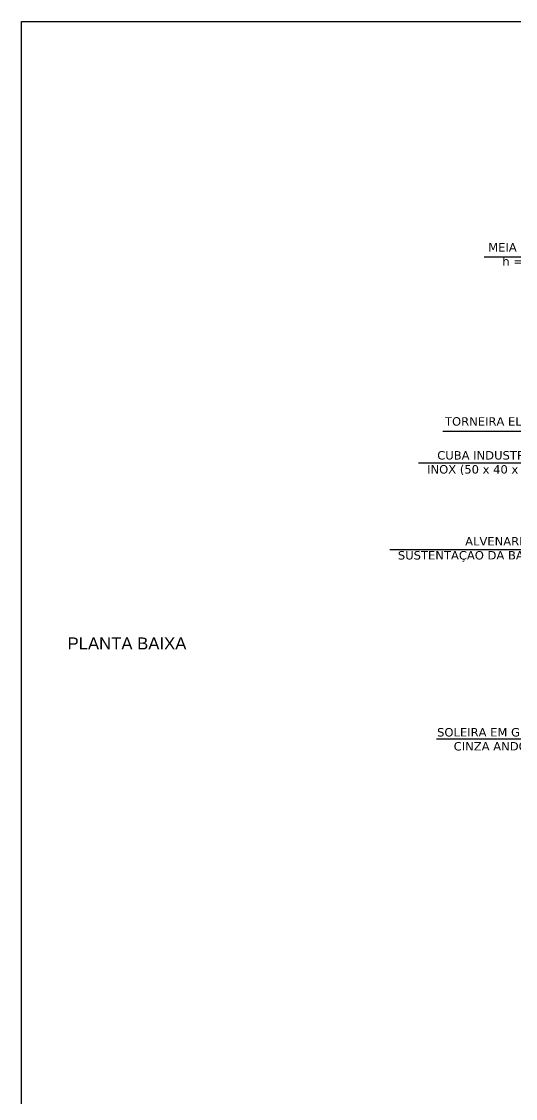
# Model space of a CAD drawing. Extents: x -36 to 357, y 137 to 237.
# Drawn here: x 1.16 to 3.98, y 178.32 to 184.47 of the extents above; entities that cross this region are included whole.
import ezdxf

# ---------------------------------------------------------------- set-up
doc = ezdxf.new("R2010")
doc.units = 0
doc.header["$LTSCALE"] = 0.01
doc.layers.get('0').update_dxf_attribs({"linetype": 'CONTINUOUS'})
for name, color, linetype in [('ARQ-SMB-1_025', 1, 'CONTINUOUS'), ('ARQ-TXT-1_025', 2, 'CONTINUOUS'), ('ARQ-TXT-1_050', 2, 'CONTINUOUS')]:
    doc.layers.add(name, color=color, linetype=linetype)
doc.styles.add('ESC-50-A20', font='arial.ttf', dxfattribs={"height": 0.1})
doc.styles.add('FNDE Texto Cota 0025', font='verdana.ttf', dxfattribs={"height": 0.04})
doc.dimstyles.new('FNDE 1-0025', dxfattribs={"dimscale": 5, "dimtxt": 0.04, "dimasz": 0.0035, "dimexe": 0.15, "dimexo": 0.15, "dimgap": 0.0025, "dimtad": 1, "dimzin": 1, "dimdsep": 46, "dimtxsty": 'FNDE Texto Cota 0025', "dimblk": 'tic', "dimcen": 0.015, "dimdle": 0.15, "dimse1": 1, "dimse2": 1, "dimclrd": 251, "dimclre": 251, "dimclrt": 256, "dimaunit": 1, "dimadec": 3, "dimazin": 0, "dimtfac": 1, "dimtix": 1, "dimtmove": 2, "dimatfit": 3, "dimfxl": 0.15, "dimtvp": 1, "dimtolj": 1, "dimtzin": 0, "dimarcsym": 0})

# ---------------------------------------------------------------- blocks, each defined once
blk = doc.blocks.new('tic')
at = {"color": 251}
for p, q in [((-1, 0), (1, 0)), ((0, -1), (0, 1))]:
    blk.add_line(p, q, dxfattribs=at)
blk.add_line((-0.6, -0.6), (0.6, 0.6))

msp = doc.modelspace()

# ---------------------------------------------------------------- linework, layer by layer
msp.add_lwpolyline([(1.1606, 184.4656), (29.4247, 184.4656), (29.4247, 167.9372), (1.1606, 167.9372)], close=True)

# ---------------------------------------------------------------- texts
at = {"layer": 'ARQ-TXT-1_025', "char_height": 0.048, "attachment_point": 1, "style": 'ESC-50-A20'}
for s, width, heights, insert in [('\\pi0.36374;{\\fVerdana|b0|i0|c0|p34;MEIA PAREDE\\P\\pi0.44443;h = 1.20 m}', 0.812339, [0], (3.4614, 183.2006, 2)), ('{\\fVerdana|b0|i0|c0|p34;TORNEIRA ELÉTRICA}', 0.812339, [0], (3.5785, 182.2067, 2)), ('\\pi0.078123;{\\fVerdana|b0|i0|c0|p34;CUBA INDUSTRIAL DE \\P\\pi0.02042;INOX (50 x 40 x 30 cm)}', 0.812339, [0], (3.456, 182.0131, 2)), ('\\pi0.45911;{\\fVerdana|b0|i0|c0|p34;ALVENARIA PARA \\P\\pi0.075044;SUSTENTAÇÃO DA BANCADA}', 1.038719, [0], (3.2344, 181.5224, 2)), ('\\pi0.039086;{\\fVerdana|b0|i0|c0|p34;SOLEIRA EM GRANITO\\P\\pi0.13389;CINZA ANDORINHA}', 0.781362, [0.131], (3.4942, 180.4321, 2))]:
    msp.add_mtext_dynamic_manual_height_columns(s, width=width, gutter_width=0.5, heights=heights, dxfattribs=dict(at, insert=insert))
at = {"layer": 'ARQ-TXT-1_050', "insert": (0.4698, 180.9493, 2), "char_height": 0.068267, "attachment_point": 1, "style": 'ESC-50-A20'}
msp.add_mtext_dynamic_manual_height_columns('\\pi0.95355;PLANTA BAIXA', width=2.389517, gutter_width=1, heights=[0], dxfattribs=at)

# ---------------------------------------------------------------- leaders
at = {"layer": 'ARQ-SMB-1_025', "ltscale": 10}
for points in [[(6.0121, 183.1196), (3.8017, 183.1196)], [(4.6005, 182.1257), (3.5669, 182.1257)], [(4.7362, 181.944), (3.4266, 181.944)], [(4.6757, 181.0149), (4.6757, 181.4489), (3.2627, 181.4489)], [(4.4805, 180.3679), (3.5295, 180.3679)]]:
    msp.add_leader(points, dimstyle='FNDE 1-0025', override={"dimlfac": 100, "dimclrd": 252, "dimclre": 252}, dxfattribs=at)

doc.saveas('drawing.dxf')
